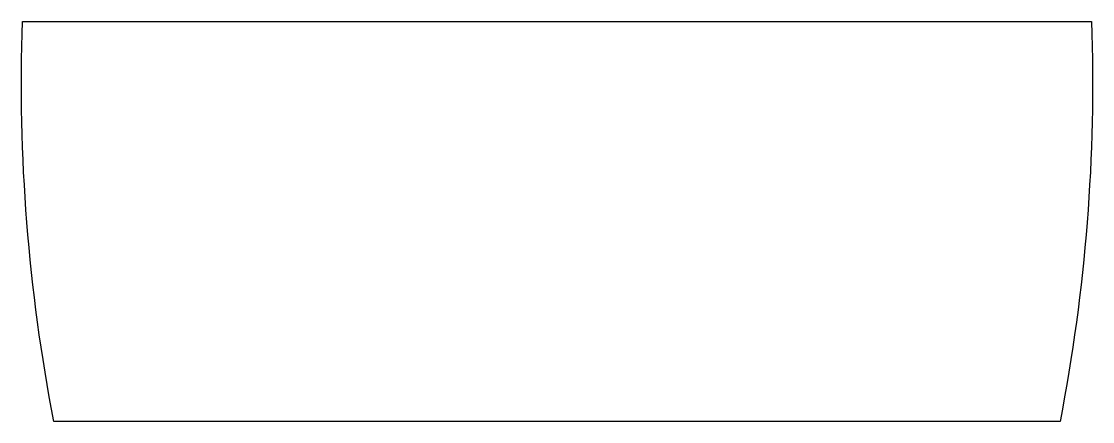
# Model space of a CAD drawing. Header units: inches. Extents: x 35.65 to 45.04, y 16.79 to 20.3.
import ezdxf

# ---------------------------------------------------------------- set-up
doc = ezdxf.new("R2010")
doc.units = ezdxf.units.IN
doc.header["$MEASUREMENT"] = 0
doc.layers.add('Default', color=7, linetype='Continuous', true_color=0x000000)

msp = doc.modelspace()

# ---------------------------------------------------------------- linework, layer by layer
at = {"layer": 'Default'}
msp.add_lwpolyline([(44.7581, 16.7895), (35.9361, 16.7895, -0.056604), (35.6603, 20.2998), (45.0339, 20.2998, -0.056604)], format="xyb", close=True, dxfattribs=at)

doc.saveas('drawing.dxf')
